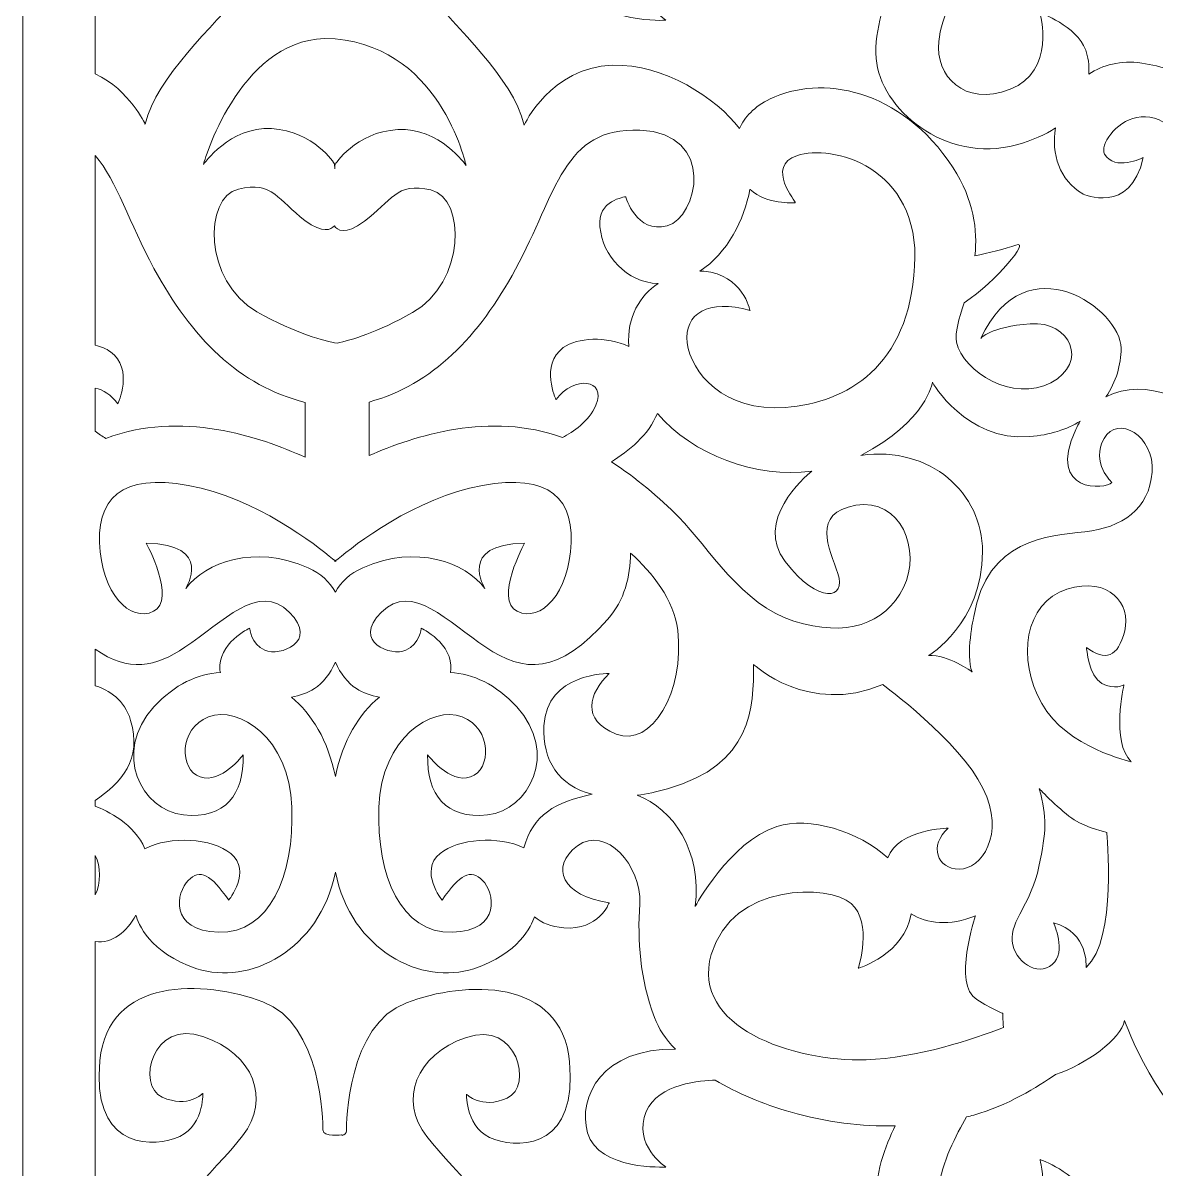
# Model space of a CAD drawing. Header units: centimetres. Extents: x 11.9 to 35.9, y -12.9 to 10.3.
# Drawn here: x 11.898 to 16.064, y -1.46 to 2.754 of the extents above; entities that cross this region are included whole.
import ezdxf

# ---------------------------------------------------------------- set-up
doc = ezdxf.new("R2010")
doc.units = ezdxf.units.CM
doc.header["$MEASUREMENT"] = 0
doc.layers.add('layer 1', color=7, linetype='Continuous')

msp = doc.modelspace()

# ---------------------------------------------------------------- linework, layer by layer
at = {"layer": 'layer 1', "color": 242, "lineweight": 9}
for points, knots in [([(11.89757, 10.312), (11.89757, 10.312), (23.25708, 10.312), (23.25708, 10.312), (23.25708, 10.312), (23.25708, 10.312), (23.25708, -12.93846), (23.25708, -12.93846), (23.25708, -12.93846), (23.25708, -12.93846), (11.89757, -12.93846), (11.89757, -12.93846), (11.89757, -12.93846), (11.89757, -12.93846), (11.89757, 10.312), (11.89757, 10.312)], [0, 0, 0, 0, 0.2, 0.2, 0.2, 0.2, 0.4, 0.4, 0.4, 0.4, 0.6, 0.6, 0.6, 0.6, 1, 1, 1, 1]), ([(12.16329, 2.56744), (12.16329, 2.56744), (12.16329, 3.59279), (12.16329, 3.59279), (12.16329, 3.59279), (12.22733, 3.58434), (12.27875, 3.62897), (12.31296, 3.68947), (12.31296, 3.68947), (12.32061, 3.66205), (12.36172, 3.55054), (12.53703, 3.49312), (12.53703, 3.49312), (12.72886, 3.43034), (12.98832, 3.55947), (13.0463, 3.84841), (13.0463, 3.84841), (13.10427, 3.55947), (13.36379, 3.43034), (13.55556, 3.49312), (13.55556, 3.49312), (13.72142, 3.54745), (13.76724, 3.65015), (13.77815, 3.68432), (13.77815, 3.68432), (13.80425, 3.66092), (13.84024, 3.64715), (13.88634, 3.64337), (13.88634, 3.64337), (14.01539, 3.6327), (14.05288, 3.7355), (14.05288, 3.7355), (14.05288, 3.7355), (13.88214, 3.76029), (13.83222, 3.86659), (13.9363, 3.94455), (13.9363, 3.94455), (14.0404, 4.02247), (14.1736, 3.87013), (14.16532, 3.73193), (14.16532, 3.73193), (14.15696, 3.59376), (14.16532, 3.45912), (14.21938, 3.3138), (14.21938, 3.3138), (14.23445, 3.27344), (14.26079, 3.23414), (14.29627, 3.19691), (14.29627, 3.19691), (14.02983, 3.20156), (13.93528, 3.02364), (13.97368, 2.88965), (13.97368, 2.88965), (14.01361, 2.75035), (14.26113, 2.76393), (14.26113, 2.76393), (14.26113, 2.76393), (14.26113, 2.76393), (14.13739, 2.84551), (14.18932, 2.96782), (14.18932, 2.96782), (14.23325, 3.07134), (14.3942, 3.08242), (14.44281, 3.08336), (14.44281, 3.08336), (14.5221, 3.03621), (14.61657, 2.99614), (14.71897, 2.96661), (14.71897, 2.96661), (14.8513, 2.9284), (14.98257, 2.91298), (15.10471, 2.915), (15.10471, 2.915), (15.06936, 2.84433), (15.02631, 2.73311), (15.03487, 2.62282), (15.03487, 2.62282), (15.04891, 2.44037), (15.2859, 2.23396), (15.55099, 2.30596), (15.55099, 2.30596), (15.60985, 2.32194), (15.65675, 2.34347), (15.69374, 2.36831), (15.69374, 2.36831), (15.67822, 2.27337), (15.70848, 2.17535), (15.79395, 2.12566), (15.79395, 2.12566), (15.79395, 2.12566), (15.97046, 2.04414), (16.01588, 2.25875), (16.01588, 2.25875), (16.01588, 2.25875), (15.90997, 2.20727), (15.87465, 2.27163), (15.87465, 2.27163), (15.83933, 2.33602), (16.09659, 2.61938), (16.26304, 2.1171), (16.26304, 2.1171), (16.26304, 2.1171), (16.32358, 1.71357), (16.44967, 1.59766), (16.44967, 1.59766), (16.57581, 1.48173), (16.65144, 1.35721), (16.58083, 1.22842), (16.58083, 1.22842), (16.51427, 1.10698), (16.41627, 1.05049), (16.26577, 1.06961), (16.26577, 1.06961), (16.2772, 1.11654), (16.27985, 1.16525), (16.26771, 1.21281), (16.26771, 1.21281), (16.22664, 1.37423), (16.0224, 1.4539), (15.87908, 1.37907), (15.87908, 1.37907), (15.91715, 1.43396), (15.93502, 1.49766), (15.93502, 1.55785), (15.93502, 1.55785), (15.93502, 1.70127), (15.58484, 1.95148), (15.41966, 1.59441), (15.41966, 1.59441), (15.41966, 1.59441), (15.45271, 1.63656), (15.60134, 1.64784), (15.60134, 1.64784), (15.75004, 1.65908), (15.81611, 1.50446), (15.67734, 1.43135), (15.67734, 1.43135), (15.53857, 1.35823), (15.35357, 1.47069), (15.33047, 1.58036), (15.33047, 1.58036), (15.32294, 1.61609), (15.33922, 1.66529), (15.35803, 1.72553), (15.35803, 1.72553), (15.47866, 1.80479), (15.60326, 1.95818), (15.54853, 1.93743), (15.54853, 1.93743), (15.51208, 1.92365), (15.4445, 1.90775), (15.39776, 1.89751), (15.39776, 1.89751), (15.40778, 1.99292), (15.39451, 2.10236), (15.31726, 2.22138), (15.31726, 2.22138), (15.12565, 2.51664), (14.82771, 2.56365), (14.6448, 2.47474), (14.6448, 2.47474), (14.58593, 2.44611), (14.5506, 2.40714), (14.53181, 2.36558), (14.53181, 2.36558), (14.4483, 2.47766), (14.254, 2.60409), (14.06536, 2.59826), (14.06536, 2.59826), (13.83637, 2.59115), (13.74061, 2.37857), (13.74061, 2.37857), (13.74061, 2.37857), (13.69901, 2.55571), (13.48669, 2.73642), (13.38258, 2.87108), (13.38258, 2.87108), (13.27849, 3.00571), (13.34094, 3.17226), (13.52832, 3.23609), (13.52832, 3.23609), (13.71566, 3.29985), (13.77396, 3.05536), (13.6782, 3.01279), (13.6782, 3.01279), (13.58248, 2.97028), (13.52832, 3.027), (13.52832, 3.027), (13.52832, 3.027), (13.52832, 3.027), (13.52416, 2.89587), (13.63239, 2.86045), (13.63239, 2.86045), (13.74061, 2.82501), (13.9363, 2.83919), (13.90716, 3.14747), (13.90716, 3.14747), (13.878, 3.45575), (13.52416, 3.44508), (13.30763, 3.36359), (13.30763, 3.36359), (13.09114, 3.28211), (13.08698, 2.92066), (13.08698, 2.89235), (13.08698, 2.89235), (13.08698, 2.88357), (13.08017, 2.87852), (13.07079, 2.87572), (13.07079, 2.87572), (13.07079, 2.87572), (13.07146, 2.87803), (13.07146, 2.87803), (13.07146, 2.87803), (13.07146, 2.87803), (13.00067, 2.86737), (13.00067, 2.89575), (13.00067, 2.89575), (13.00067, 2.92406), (12.99652, 3.28549), (12.78003, 3.36699), (12.78003, 3.36699), (12.56356, 3.4485), (12.20966, 3.45916), (12.1805, 3.15087), (12.1805, 3.15087), (12.15136, 2.84259), (12.34703, 2.82842), (12.45529, 2.86387), (12.45529, 2.86387), (12.56356, 2.89928), (12.55936, 3.03037), (12.55936, 3.03037), (12.55936, 3.03037), (12.55936, 3.03037), (12.50525, 2.97368), (12.4095, 3.01621), (12.4095, 3.01621), (12.31376, 3.05873), (12.37206, 3.30322), (12.55936, 3.23943), (12.55936, 3.23943), (12.74673, 3.17567), (12.80916, 3.00913), (12.70509, 2.87448), (12.70509, 2.87448), (12.60102, 2.73979), (12.38867, 2.55912), (12.34703, 2.38194), (12.34703, 2.38194), (12.34703, 2.38194), (12.29133, 2.50561), (12.16329, 2.56744)], [0, 0, 0, 0, 0.015625, 0.015625, 0.015625, 0.015625, 0.03125, 0.03125, 0.03125, 0.03125, 0.046875, 0.046875, 0.046875, 0.046875, 0.0625, 0.0625, 0.0625, 0.0625, 0.078125, 0.078125, 0.078125, 0.078125, 0.09375, 0.09375, 0.09375, 0.09375, 0.109375, 0.109375, 0.109375, 0.109375, 0.125, 0.125, 0.125, 0.125, 0.140625, 0.140625, 0.140625, 0.140625, 0.15625, 0.15625, 0.15625, 0.15625, 0.171875, 0.171875, 0.171875, 0.171875, 0.1875, 0.1875, 0.1875, 0.1875, 0.203125, 0.203125, 0.203125, 0.203125, 0.21875, 0.21875, 0.21875, 0.21875, 0.234375, 0.234375, 0.234375, 0.234375, 0.25, 0.25, 0.25, 0.25, 0.265625, 0.265625, 0.265625, 0.265625, 0.28125, 0.28125, 0.28125, 0.28125, 0.296875, 0.296875, 0.296875, 0.296875, 0.3125, 0.3125, 0.3125, 0.3125, 0.328125, 0.328125, 0.328125, 0.328125, 0.34375, 0.34375, 0.34375, 0.34375, 0.359375, 0.359375, 0.359375, 0.359375, 0.375, 0.375, 0.375, 0.375, 0.390625, 0.390625, 0.390625, 0.390625, 0.40625, 0.40625, 0.40625, 0.40625, 0.421875, 0.421875, 0.421875, 0.421875, 0.4375, 0.4375, 0.4375, 0.4375, 0.453125, 0.453125, 0.453125, 0.453125, 0.46875, 0.46875, 0.46875, 0.46875, 0.484375, 0.484375, 0.484375, 0.484375, 0.5, 0.5, 0.5, 0.5, 0.515625, 0.515625, 0.515625, 0.515625, 0.53125, 0.53125, 0.53125, 0.53125, 0.546875, 0.546875, 0.546875, 0.546875, 0.5625, 0.5625, 0.5625, 0.5625, 0.578125, 0.578125, 0.578125, 0.578125, 0.59375, 0.59375, 0.59375, 0.59375, 0.609375, 0.609375, 0.609375, 0.609375, 0.625, 0.625, 0.625, 0.625, 0.640625, 0.640625, 0.640625, 0.640625, 0.65625, 0.65625, 0.65625, 0.65625, 0.671875, 0.671875, 0.671875, 0.671875, 0.6875, 0.6875, 0.6875, 0.6875, 0.703125, 0.703125, 0.703125, 0.703125, 0.71875, 0.71875, 0.71875, 0.71875, 0.734375, 0.734375, 0.734375, 0.734375, 0.75, 0.75, 0.75, 0.75, 0.765625, 0.765625, 0.765625, 0.765625, 0.78125, 0.78125, 0.78125, 0.78125, 0.796875, 0.796875, 0.796875, 0.796875, 0.8125, 0.8125, 0.8125, 0.8125, 0.828125, 0.828125, 0.828125, 0.828125, 0.84375, 0.84375, 0.84375, 0.84375, 0.859375, 0.859375, 0.859375, 0.859375, 0.875, 0.875, 0.875, 0.875, 0.890625, 0.890625, 0.890625, 0.890625, 0.90625, 0.90625, 0.90625, 0.90625, 0.921875, 0.921875, 0.921875, 0.921875, 0.9375, 0.9375, 0.9375, 0.9375, 0.953125, 0.953125, 0.953125, 0.953125, 0.96875, 0.96875, 0.96875, 0.96875, 1, 1, 1, 1]), ([(17.07803, 2.56421), (17.0679, 2.56813), (17.0572, 2.57171), (17.04587, 2.57481), (17.04587, 2.57481), (16.7889, 2.64521), (16.46663, 2.47474), (16.35339, 2.30789), (16.35339, 2.30789), (16.35339, 2.30789), (16.31853, 2.5636), (16.01085, 2.60655), (16.01085, 2.60655), (15.93306, 2.61738), (15.86755, 2.59967), (15.8164, 2.56525), (15.8164, 2.56525), (15.81888, 2.59885), (15.81383, 2.62974), (15.80483, 2.65401), (15.80483, 2.65401), (15.77099, 2.74524), (15.63704, 2.7911), (15.63704, 2.7911), (15.63704, 2.7911), (15.63704, 2.7911), (15.69687, 2.57513), (15.52685, 2.50995), (15.52685, 2.50995), (15.35686, 2.44472), (15.25166, 2.56002), (15.26459, 2.68548), (15.26459, 2.68548), (15.27438, 2.78049), (15.33006, 2.88287), (15.36634, 2.94782), (15.36634, 2.94782), (15.37541, 2.95005), (15.38436, 2.95238), (15.39321, 2.95481), (15.39321, 2.95481), (15.51603, 2.9887), (15.63005, 3.05978), (15.69375, 3.10448), (15.69375, 3.10448), (15.80543, 3.14048), (15.93525, 3.23441), (15.94792, 3.30271), (15.94792, 3.30271), (15.94792, 3.30271), (16.07049, 2.94442), (16.29962, 2.83562), (16.29962, 2.83562), (16.40919, 2.78352), (16.53336, 2.8062), (16.64597, 2.87128), (16.64597, 2.87128), (16.64711, 2.83246), (16.66743, 2.7943), (16.71984, 2.76162), (16.71984, 2.76162), (16.71984, 2.76162), (16.65931, 2.89041), (16.77531, 2.94194), (16.77531, 2.94194), (16.89134, 2.99345), (17.15872, 2.92476), (17.17888, 2.80457), (17.17888, 2.80457), (17.19881, 2.68564), (17.08055, 2.56673), (17.07803, 2.56421)], [0, 0, 0, 0, 0.0526316, 0.0526316, 0.0526316, 0.0526316, 0.1052632, 0.1052632, 0.1052632, 0.1052632, 0.1578947, 0.1578947, 0.1578947, 0.1578947, 0.2105263, 0.2105263, 0.2105263, 0.2105263, 0.2631579, 0.2631579, 0.2631579, 0.2631579, 0.3157895, 0.3157895, 0.3157895, 0.3157895, 0.3684211, 0.3684211, 0.3684211, 0.3684211, 0.4210526, 0.4210526, 0.4210526, 0.4210526, 0.4736842, 0.4736842, 0.4736842, 0.4736842, 0.5263158, 0.5263158, 0.5263158, 0.5263158, 0.5789474, 0.5789474, 0.5789474, 0.5789474, 0.6315789, 0.6315789, 0.6315789, 0.6315789, 0.6842105, 0.6842105, 0.6842105, 0.6842105, 0.7368421, 0.7368421, 0.7368421, 0.7368421, 0.7894737, 0.7894737, 0.7894737, 0.7894737, 0.8421053, 0.8421053, 0.8421053, 0.8421053, 0.8947368, 0.8947368, 0.8947368, 0.8947368, 1, 1, 1, 1]), ([(13.04387, 2.21712), (13.04387, 2.21712), (13.04329, 2.23604), (13.04329, 2.23604), (13.04329, 2.23604), (13.04329, 2.23604), (12.96734, 2.35698), (12.81205, 2.36541), (12.81205, 2.36541), (12.6568, 2.37385), (12.56097, 2.23326), (12.56097, 2.23326), (12.56097, 2.23326), (12.56097, 2.23326), (12.68727, 2.68565), (13.00636, 2.69706), (13.00636, 2.69706), (13.00636, 2.69706), (13.00636, 2.6969), (13.00636, 2.6969), (13.00636, 2.6969), (13.43025, 2.69093), (13.52671, 2.22985), (13.52671, 2.22985), (13.52671, 2.22985), (13.52671, 2.22985), (13.43094, 2.3704), (13.27562, 2.362), (13.27562, 2.362), (13.12035, 2.35355), (13.04436, 2.23264), (13.04436, 2.23264), (13.04436, 2.23264), (13.04436, 2.23264), (13.04387, 2.21712), (13.04387, 2.21712)], [0, 0, 0, 0, 0.1, 0.1, 0.1, 0.1, 0.2, 0.2, 0.2, 0.2, 0.3, 0.3, 0.3, 0.3, 0.4, 0.4, 0.4, 0.4, 0.5, 0.5, 0.5, 0.5, 0.6, 0.6, 0.6, 0.6, 0.7, 0.7, 0.7, 0.7, 0.8, 0.8, 0.8, 0.8, 1, 1, 1, 1]), ([(14.23325, 1.79573), (14.16663, 1.75156), (14.11706, 1.67517), (14.12539, 1.56481), (14.12539, 1.56481), (14.04201, 1.60246), (13.93637, 1.59821), (13.88441, 1.56009), (13.88441, 1.56009), (13.79765, 1.49643), (13.85747, 1.36915), (13.85747, 1.36915), (13.85747, 1.36915), (13.92332, 1.45823), (14.04595, 1.44555), (14.00408, 1.34879), (14.00408, 1.34879), (13.97752, 1.2874), (13.91966, 1.24957), (13.88089, 1.23013), (13.88089, 1.23013), (13.61784, 1.32591), (13.33508, 1.23668), (13.17026, 1.16304), (13.17026, 1.16304), (13.17026, 1.16304), (13.17026, 1.36018), (13.17026, 1.36018), (13.17026, 1.36018), (13.4027, 1.42391), (13.57418, 1.60012), (13.70843, 1.84827), (13.70843, 1.84827), (13.86088, 2.13), (13.88269, 2.37094), (14.16571, 2.35981), (14.16571, 2.35981), (14.44885, 2.34867), (14.37912, 2.03735), (14.26589, 2.00766), (14.26589, 2.00766), (14.15271, 1.97805), (14.11349, 2.1152), (14.11349, 2.1152), (14.11349, 2.1152), (14.11349, 2.1152), (14.00676, 2.10167), (14.01915, 2.00436), (14.01915, 2.00436), (14.02839, 1.89792), (14.11584, 1.8003), (14.23325, 1.79573)], [0, 0, 0, 0, 0.0714286, 0.0714286, 0.0714286, 0.0714286, 0.1428571, 0.1428571, 0.1428571, 0.1428571, 0.2142857, 0.2142857, 0.2142857, 0.2142857, 0.2857143, 0.2857143, 0.2857143, 0.2857143, 0.3571429, 0.3571429, 0.3571429, 0.3571429, 0.4285714, 0.4285714, 0.4285714, 0.4285714, 0.5, 0.5, 0.5, 0.5, 0.5714286, 0.5714286, 0.5714286, 0.5714286, 0.6428571, 0.6428571, 0.6428571, 0.6428571, 0.7142857, 0.7142857, 0.7142857, 0.7142857, 0.7857143, 0.7857143, 0.7857143, 0.7857143, 0.8571429, 0.8571429, 0.8571429, 0.8571429, 1, 1, 1, 1]), ([(14.57054, 2.14132), (14.57062, 2.14128), (14.57071, 2.1412), (14.57075, 2.14109), (14.57075, 2.14109), (14.6361, 2.08551), (14.72755, 2.09296), (14.73624, 2.09296), (14.73624, 2.09296), (14.74495, 2.09296), (14.62305, 2.22639), (14.74495, 2.26713), (14.74495, 2.26713), (14.86688, 2.30789), (15.19786, 2.23009), (15.17612, 1.85943), (15.17612, 1.85943), (15.15434, 1.48876), (14.92788, 1.35902), (14.70141, 1.34051), (14.70141, 1.34051), (14.47494, 1.32193), (14.35301, 1.47024), (14.33996, 1.57772), (14.33996, 1.57772), (14.32691, 1.68519), (14.41832, 1.74081), (14.57075, 1.69635), (14.57075, 1.69635), (14.57075, 1.69635), (14.54464, 1.82974), (14.40091, 1.84088), (14.40091, 1.84088), (14.39627, 1.84125), (14.39156, 1.84145), (14.38675, 1.8415), (14.38675, 1.8415), (14.4878, 1.9072), (14.54938, 2.03115), (14.57054, 2.14132)], [0, 0, 0, 0, 0.0909091, 0.0909091, 0.0909091, 0.0909091, 0.1818182, 0.1818182, 0.1818182, 0.1818182, 0.2727273, 0.2727273, 0.2727273, 0.2727273, 0.3636364, 0.3636364, 0.3636364, 0.3636364, 0.4545455, 0.4545455, 0.4545455, 0.4545455, 0.5454545, 0.5454545, 0.5454545, 0.5454545, 0.6363636, 0.6363636, 0.6363636, 0.6363636, 0.7272727, 0.7272727, 0.7272727, 0.7272727, 0.8181818, 0.8181818, 0.8181818, 0.8181818, 1, 1, 1, 1]), ([(12.16329, 1.25354), (12.16329, 1.25354), (12.16329, 1.41173), (12.16329, 1.41173), (12.16329, 1.41173), (12.1915, 1.40531), (12.22274, 1.3864), (12.24655, 1.35415), (12.24655, 1.35415), (12.24655, 1.35415), (12.30636, 1.48144), (12.21961, 1.54504), (12.21961, 1.54504), (12.20468, 1.55602), (12.1853, 1.56422), (12.16329, 1.56941), (12.16329, 1.56941), (12.16329, 1.56941), (12.16329, 2.26669), (12.16329, 2.26669), (12.16329, 2.26669), (12.24407, 2.17246), (12.28852, 2.01933), (12.37922, 1.85172), (12.37922, 1.85172), (12.51691, 1.59724), (12.69369, 1.41842), (12.93523, 1.35887), (12.93523, 1.35887), (12.93523, 1.35887), (12.93523, 1.15719), (12.93523, 1.15719), (12.93523, 1.15719), (12.77065, 1.23272), (12.47483, 1.33078), (12.20217, 1.22664), (12.20217, 1.22664), (12.18966, 1.23398), (12.17633, 1.24292), (12.16329, 1.25354)], [0, 0, 0, 0, 0.0909091, 0.0909091, 0.0909091, 0.0909091, 0.1818182, 0.1818182, 0.1818182, 0.1818182, 0.2727273, 0.2727273, 0.2727273, 0.2727273, 0.3636364, 0.3636364, 0.3636364, 0.3636364, 0.4545455, 0.4545455, 0.4545455, 0.4545455, 0.5454545, 0.5454545, 0.5454545, 0.5454545, 0.6363636, 0.6363636, 0.6363636, 0.6363636, 0.7272727, 0.7272727, 0.7272727, 0.7272727, 0.8181818, 0.8181818, 0.8181818, 0.8181818, 1, 1, 1, 1]), ([(13.05267, 1.57682), (13.00849, 1.58438), (12.90377, 1.60967), (12.7581, 1.6923), (12.7581, 1.6923), (12.56212, 1.80354), (12.56097, 2.11233), (12.68981, 2.14324), (12.68981, 2.14324), (12.81863, 2.17417), (12.83517, 2.10113), (12.93433, 2.028), (12.93433, 2.028), (13.00158, 1.97835), (13.03078, 1.99354), (13.0426, 2.0084), (13.0426, 2.0084), (13.05256, 1.99287), (13.0809, 1.97112), (13.1534, 2.02461), (13.1534, 2.02461), (13.2525, 2.09771), (13.26902, 2.1708), (13.39786, 2.13986), (13.39786, 2.13986), (13.52671, 2.10895), (13.52554, 1.80011), (13.32957, 1.68891), (13.32957, 1.68891), (13.20075, 1.61585), (13.10393, 1.58763), (13.05267, 1.57682)], [0, 0, 0, 0, 0.1111111, 0.1111111, 0.1111111, 0.1111111, 0.2222222, 0.2222222, 0.2222222, 0.2222222, 0.3333333, 0.3333333, 0.3333333, 0.3333333, 0.4444444, 0.4444444, 0.4444444, 0.4444444, 0.5555556, 0.5555556, 0.5555556, 0.5555556, 0.6666667, 0.6666667, 0.6666667, 0.6666667, 0.7777778, 0.7777778, 0.7777778, 0.7777778, 1, 1, 1, 1]), ([(15.78477, 1.29011), (15.77872, 1.28034), (15.77316, 1.26991), (15.76817, 1.25886), (15.76817, 1.25886), (15.65991, 1.02148), (15.88054, 1.0392), (15.90137, 1.06398), (15.90137, 1.06398), (15.90137, 1.06398), (15.82198, 1.1383), (15.8724, 1.22627), (15.8724, 1.22627), (15.92284, 1.31429), (16.05905, 1.23702), (16.04895, 1.10179), (16.04895, 1.10179), (16.03888, 0.96656), (15.93798, 0.89787), (15.80179, 0.88286), (15.80179, 0.88286), (15.6656, 0.86782), (15.44341, 0.85848), (15.39348, 0.57148), (15.39348, 0.57148), (15.39348, 0.57148), (15.36182, 0.43048), (15.38735, 0.36791), (15.38735, 0.36791), (15.38735, 0.36791), (15.29787, 0.4332), (15.22751, 0.42773), (15.22751, 0.42773), (15.22751, 0.42773), (15.42576, 0.54654), (15.42576, 0.80962), (15.42576, 0.80962), (15.42576, 1.02508), (15.23478, 1.19999), (14.97851, 1.16421), (14.97851, 1.16421), (15.22148, 1.29027), (15.24145, 1.43314), (15.24145, 1.43314), (15.24145, 1.43314), (15.24145, 1.43314), (15.3634, 1.21449), (15.59855, 1.23304), (15.59855, 1.23304), (15.67405, 1.23895), (15.73576, 1.2598), (15.78477, 1.29011)], [0, 0, 0, 0, 0.0714286, 0.0714286, 0.0714286, 0.0714286, 0.1428571, 0.1428571, 0.1428571, 0.1428571, 0.2142857, 0.2142857, 0.2142857, 0.2142857, 0.2857143, 0.2857143, 0.2857143, 0.2857143, 0.3571429, 0.3571429, 0.3571429, 0.3571429, 0.4285714, 0.4285714, 0.4285714, 0.4285714, 0.5, 0.5, 0.5, 0.5, 0.5714286, 0.5714286, 0.5714286, 0.5714286, 0.6428571, 0.6428571, 0.6428571, 0.6428571, 0.7142857, 0.7142857, 0.7142857, 0.7142857, 0.7857143, 0.7857143, 0.7857143, 0.7857143, 0.8571429, 0.8571429, 0.8571429, 0.8571429, 1, 1, 1, 1]), ([(14.23009, 1.31851), (14.36027, 1.16535), (14.59309, 1.07922), (14.7977, 1.10557), (14.7977, 1.10557), (14.77159, 1.08414), (14.58535, 0.92305), (14.69995, 0.77344), (14.69995, 0.77344), (14.82305, 0.61284), (14.92702, 0.63611), (14.89418, 0.72925), (14.89418, 0.72925), (14.86133, 0.82235), (14.79571, 0.95271), (14.95986, 0.98062), (14.95986, 0.98062), (15.12395, 1.00856), (15.20324, 0.81537), (15.13484, 0.67801), (15.13484, 0.67801), (15.0665, 0.54065), (14.92351, 0.4954), (14.73189, 0.55469), (14.73189, 0.55469), (14.5403, 0.614), (14.41832, 0.82528), (14.30948, 0.93646), (14.30948, 0.93646), (14.23731, 1.01015), (14.14989, 1.08217), (14.06108, 1.14073), (14.06108, 1.14073), (14.12346, 1.17839), (14.19915, 1.23965), (14.23009, 1.31851)], [0, 0, 0, 0, 0.1, 0.1, 0.1, 0.1, 0.2, 0.2, 0.2, 0.2, 0.3, 0.3, 0.3, 0.3, 0.4, 0.4, 0.4, 0.4, 0.5, 0.5, 0.5, 0.5, 0.6, 0.6, 0.6, 0.6, 0.7, 0.7, 0.7, 0.7, 0.8, 0.8, 0.8, 0.8, 1, 1, 1, 1]), ([(13.0463, 0.66065), (13.06702, 0.69822), (13.09958, 0.73017), (13.14679, 0.7509), (13.14679, 0.7509), (13.34498, 0.83809), (13.52341, 0.7706), (13.59608, 0.67499), (13.59608, 0.67499), (13.59608, 0.67499), (13.49365, 0.83809), (13.74143, 0.84087), (13.74143, 0.84087), (13.74143, 0.84087), (13.6291, 0.63285), (13.71502, 0.59068), (13.71502, 0.59068), (13.80087, 0.54849), (13.90661, 0.65533), (13.91322, 0.84368), (13.91322, 0.84368), (13.91985, 1.03208), (13.80087, 1.10516), (13.53991, 1.04329), (13.53991, 1.04329), (13.29907, 0.98622), (13.08074, 0.80464), (13.04847, 0.77696), (13.04847, 0.77696), (13.04847, 0.77696), (13.04823, 0.77344), (13.04823, 0.77344), (13.04823, 0.77344), (13.04823, 0.77344), (13.04756, 0.77402), (13.0463, 0.77512), (13.0463, 0.77512), (13.04503, 0.77402), (13.04436, 0.77344), (13.04436, 0.77344), (13.04436, 0.77344), (13.04436, 0.77344), (13.04419, 0.77696), (13.04419, 0.77696), (13.04419, 0.77696), (13.01202, 0.80457), (12.79365, 0.98619), (12.55273, 1.04329), (12.55273, 1.04329), (12.29175, 1.10516), (12.17281, 1.03208), (12.1794, 0.84368), (12.1794, 0.84368), (12.18603, 0.65533), (12.29175, 0.54849), (12.37765, 0.59068), (12.37765, 0.59068), (12.46352, 0.63285), (12.35119, 0.84087), (12.35119, 0.84087), (12.35119, 0.84087), (12.59898, 0.83809), (12.49653, 0.67499), (12.49653, 0.67499), (12.49653, 0.67499), (12.56923, 0.7706), (12.74764, 0.83809), (12.94585, 0.7509), (12.94585, 0.7509), (12.99304, 0.73017), (13.02561, 0.69822), (13.0463, 0.66065)], [0, 0, 0, 0, 0.0526316, 0.0526316, 0.0526316, 0.0526316, 0.1052632, 0.1052632, 0.1052632, 0.1052632, 0.1578947, 0.1578947, 0.1578947, 0.1578947, 0.2105263, 0.2105263, 0.2105263, 0.2105263, 0.2631579, 0.2631579, 0.2631579, 0.2631579, 0.3157895, 0.3157895, 0.3157895, 0.3157895, 0.3684211, 0.3684211, 0.3684211, 0.3684211, 0.4210526, 0.4210526, 0.4210526, 0.4210526, 0.4736842, 0.4736842, 0.4736842, 0.4736842, 0.5263158, 0.5263158, 0.5263158, 0.5263158, 0.5789474, 0.5789474, 0.5789474, 0.5789474, 0.6315789, 0.6315789, 0.6315789, 0.6315789, 0.6842105, 0.6842105, 0.6842105, 0.6842105, 0.7368421, 0.7368421, 0.7368421, 0.7368421, 0.7894737, 0.7894737, 0.7894737, 0.7894737, 0.8421053, 0.8421053, 0.8421053, 0.8421053, 0.8947368, 0.8947368, 0.8947368, 0.8947368, 1, 1, 1, 1]), ([(14.13191, 0.80443), (14.21074, 0.73274), (14.29214, 0.63343), (14.3051, 0.52135), (14.3051, 0.52135), (14.33124, 0.29526), (14.2093, 0.0877), (14.07864, 0.13957), (14.07864, 0.13957), (13.94798, 0.19146), (13.97849, 0.28784), (14.05251, 0.36201), (14.05251, 0.36201), (14.05251, 0.36201), (13.82171, 0.36568), (13.81298, 0.16925), (13.81298, 0.16925), (13.80743, 0.04384), (13.86622, -0.05191), (13.99094, -0.0817), (13.99094, -0.0817), (13.85608, -0.10952), (13.7707, -0.15956), (13.73966, -0.27875), (13.73966, -0.27875), (13.64613, -0.23368), (13.49792, -0.24477), (13.431, -0.29988), (13.431, -0.29988), (13.35286, -0.36433), (13.43857, -0.47161), (13.43857, -0.47161), (13.43857, -0.47161), (13.50416, -0.37504), (13.54448, -0.35574), (13.58738, -0.39862), (13.58738, -0.39862), (13.63025, -0.44155), (13.66063, -0.58381), (13.4752, -0.58906), (13.4752, -0.58906), (13.28978, -0.59435), (13.19707, -0.38391), (13.20632, -0.12881), (13.20632, -0.12881), (13.2156, 0.12638), (13.40105, 0.24474), (13.51231, 0.20263), (13.51231, 0.20263), (13.62357, 0.16054), (13.62049, 0.008), (13.54322, -0.01834), (13.54322, -0.01834), (13.46594, -0.0446), (13.38561, 0.06325), (13.38561, 0.06325), (13.38561, 0.06325), (13.38251, -0.08405), (13.45049, -0.17349), (13.60504, -0.15768), (13.60504, -0.15768), (13.75954, -0.14193), (13.8677, 0.07114), (13.71321, 0.23947), (13.71321, 0.23947), (13.63632, 0.32322), (13.55179, 0.36072), (13.46909, 0.36563), (13.46909, 0.36563), (13.46974, 0.36845), (13.47025, 0.37124), (13.47054, 0.37414), (13.47054, 0.37414), (13.48046, 0.47258), (13.36152, 0.52875), (13.36152, 0.52875), (13.36152, 0.52875), (13.36152, 0.52875), (13.35822, 0.46973), (13.30536, 0.44727), (13.30536, 0.44727), (13.2525, 0.42475), (13.10383, 0.47537), (13.21616, 0.58785), (13.21616, 0.58785), (13.3285, 0.70029), (13.46021, 0.55098), (13.59959, 0.45832), (13.59959, 0.45832), (13.73894, 0.36568), (13.86522, 0.35454), (14.04816, 0.56211), (14.04816, 0.56211), (14.10963, 0.63192), (14.1308, 0.71924), (14.13191, 0.80443)], [0, 0, 0, 0, 0.04, 0.04, 0.04, 0.04, 0.08, 0.08, 0.08, 0.08, 0.12, 0.12, 0.12, 0.12, 0.16, 0.16, 0.16, 0.16, 0.2, 0.2, 0.2, 0.2, 0.24, 0.24, 0.24, 0.24, 0.28, 0.28, 0.28, 0.28, 0.32, 0.32, 0.32, 0.32, 0.36, 0.36, 0.36, 0.36, 0.4, 0.4, 0.4, 0.4, 0.44, 0.44, 0.44, 0.44, 0.48, 0.48, 0.48, 0.48, 0.52, 0.52, 0.52, 0.52, 0.56, 0.56, 0.56, 0.56, 0.6, 0.6, 0.6, 0.6, 0.64, 0.64, 0.64, 0.64, 0.68, 0.68, 0.68, 0.68, 0.72, 0.72, 0.72, 0.72, 0.76, 0.76, 0.76, 0.76, 0.8, 0.8, 0.8, 0.8, 0.84, 0.84, 0.84, 0.84, 0.88, 0.88, 0.88, 0.88, 0.92, 0.92, 0.92, 0.92, 1, 1, 1, 1]), ([(15.94523, 0.32035), (15.94523, 0.32035), (15.89739, 0.10904), (15.97219, 0.03775), (15.97219, 0.03775), (15.97219, 0.03775), (15.73588, 0.08869), (15.64317, 0.25162), (15.64317, 0.25162), (15.55039, 0.41455), (15.58034, 0.62328), (15.73588, 0.67169), (15.73588, 0.67169), (15.89139, 0.72001), (15.97219, 0.6182), (15.94825, 0.51891), (15.94825, 0.51891), (15.9243, 0.4196), (15.87643, 0.40693), (15.80761, 0.45783), (15.80761, 0.45783), (15.80761, 0.45783), (15.81663, 0.35092), (15.86446, 0.32544), (15.86446, 0.32544), (15.91233, 0.3), (15.94523, 0.32035), (15.94523, 0.32035)], [0, 0, 0, 0, 0.125, 0.125, 0.125, 0.125, 0.25, 0.25, 0.25, 0.25, 0.375, 0.375, 0.375, 0.375, 0.5, 0.5, 0.5, 0.5, 0.625, 0.625, 0.625, 0.625, 0.75, 0.75, 0.75, 0.75, 1, 1, 1, 1]), ([(12.16329, -0.12543), (12.16329, -0.12543), (12.16329, -0.10489), (12.16329, -0.10489), (12.16329, -0.10489), (12.25832, -0.04074), (12.33709, 0.04644), (12.29365, 0.18968), (12.29365, 0.18968), (12.27068, 0.26544), (12.21438, 0.30077), (12.16329, 0.31711), (12.16329, 0.31711), (12.16329, 0.31711), (12.16329, 0.45148), (12.16329, 0.45148), (12.16329, 0.45148), (12.28657, 0.36414), (12.38597, 0.38713), (12.49305, 0.45832), (12.49305, 0.45832), (12.63243, 0.55098), (12.76416, 0.70029), (12.87645, 0.58785), (12.87645, 0.58785), (12.9888, 0.47537), (12.8401, 0.42475), (12.78726, 0.44727), (12.78726, 0.44727), (12.73444, 0.46973), (12.73112, 0.52875), (12.73112, 0.52875), (12.73112, 0.52875), (12.73112, 0.52875), (12.61219, 0.47258), (12.62209, 0.37414), (12.62209, 0.37414), (12.62239, 0.37124), (12.62287, 0.36845), (12.62352, 0.36563), (12.62352, 0.36563), (12.54088, 0.36072), (12.45631, 0.32322), (12.37944, 0.23947), (12.37944, 0.23947), (12.22494, 0.07114), (12.33307, -0.14193), (12.48762, -0.15768), (12.48762, -0.15768), (12.64214, -0.17349), (12.71011, -0.08405), (12.70702, 0.06325), (12.70702, 0.06325), (12.70702, 0.06325), (12.62669, -0.0446), (12.54942, -0.01834), (12.54942, -0.01834), (12.47216, 0.008), (12.46906, 0.16054), (12.58034, 0.20263), (12.58034, 0.20263), (12.69159, 0.24474), (12.87701, 0.12638), (12.88629, -0.12881), (12.88629, -0.12881), (12.89556, -0.38391), (12.80285, -0.59435), (12.61739, -0.58906), (12.61739, -0.58906), (12.43196, -0.58381), (12.46238, -0.44155), (12.50527, -0.39862), (12.50527, -0.39862), (12.5481, -0.35574), (12.58846, -0.37504), (12.65407, -0.47161), (12.65407, -0.47161), (12.65407, -0.47161), (12.73982, -0.36433), (12.66162, -0.29988), (12.66162, -0.29988), (12.59308, -0.24343), (12.43913, -0.23317), (12.34617, -0.28222), (12.34617, -0.28222), (12.30892, -0.19163), (12.20693, -0.14273), (12.16329, -0.12543)], [0, 0, 0, 0, 0.0434783, 0.0434783, 0.0434783, 0.0434783, 0.0869565, 0.0869565, 0.0869565, 0.0869565, 0.1304348, 0.1304348, 0.1304348, 0.1304348, 0.173913, 0.173913, 0.173913, 0.173913, 0.2173913, 0.2173913, 0.2173913, 0.2173913, 0.2608696, 0.2608696, 0.2608696, 0.2608696, 0.3043478, 0.3043478, 0.3043478, 0.3043478, 0.3478261, 0.3478261, 0.3478261, 0.3478261, 0.3913043, 0.3913043, 0.3913043, 0.3913043, 0.4347826, 0.4347826, 0.4347826, 0.4347826, 0.4782609, 0.4782609, 0.4782609, 0.4782609, 0.5217391, 0.5217391, 0.5217391, 0.5217391, 0.5652174, 0.5652174, 0.5652174, 0.5652174, 0.6086957, 0.6086957, 0.6086957, 0.6086957, 0.6521739, 0.6521739, 0.6521739, 0.6521739, 0.6956522, 0.6956522, 0.6956522, 0.6956522, 0.7391304, 0.7391304, 0.7391304, 0.7391304, 0.7826087, 0.7826087, 0.7826087, 0.7826087, 0.826087, 0.826087, 0.826087, 0.826087, 0.8695652, 0.8695652, 0.8695652, 0.8695652, 0.9130435, 0.9130435, 0.9130435, 0.9130435, 1, 1, 1, 1]), ([(13.0463, -0.01691), (13.07347, 0.11611), (13.13295, 0.21364), (13.20816, 0.27521), (13.20816, 0.27521), (13.17723, 0.28093), (13.14811, 0.2912), (13.12366, 0.30667), (13.12366, 0.30667), (13.09246, 0.32639), (13.06538, 0.36147), (13.0463, 0.40383), (13.0463, 0.40383), (13.02724, 0.36147), (13.00016, 0.32639), (12.96898, 0.30667), (12.96898, 0.30667), (12.94453, 0.2912), (12.91539, 0.28093), (12.88449, 0.27521), (12.88449, 0.27521), (12.95966, 0.21364), (13.01912, 0.11611), (13.0463, -0.01691)], [0, 0, 0, 0, 0.1428571, 0.1428571, 0.1428571, 0.1428571, 0.2857143, 0.2857143, 0.2857143, 0.2857143, 0.4285714, 0.4285714, 0.4285714, 0.4285714, 0.5714286, 0.5714286, 0.5714286, 0.5714286, 0.7142857, 0.7142857, 0.7142857, 0.7142857, 1, 1, 1, 1]), ([(14.15617, -0.08584), (14.19051, -0.08114), (14.22746, -0.07334), (14.26704, -0.06208), (14.26704, -0.06208), (14.58062, 0.02686), (14.58383, 0.2397), (14.58383, 0.39534), (14.58383, 0.39534), (14.58383, 0.39534), (14.78416, 0.20628), (15.05856, 0.32118), (15.05856, 0.32118), (15.05856, 0.32118), (15.34265, 0.11372), (15.42702, -0.05933), (15.42702, -0.05933), (15.51144, -0.23236), (15.42152, -0.35749), (15.3401, -0.35749), (15.3401, -0.35749), (15.25872, -0.35749), (15.22759, -0.26984), (15.29939, -0.20674), (15.29939, -0.20674), (15.29939, -0.20674), (15.11688, -0.20852), (15.07759, -0.31593), (15.07759, -0.31593), (14.97054, -0.21789), (14.78862, -0.16219), (14.66902, -0.20096), (14.66902, -0.20096), (14.49417, -0.25769), (14.3693, -0.49505), (14.3693, -0.49505), (14.3693, -0.49505), (14.39492, -0.29023), (14.28709, -0.13384), (14.15617, -0.08584)], [0, 0, 0, 0, 0.0909091, 0.0909091, 0.0909091, 0.0909091, 0.1818182, 0.1818182, 0.1818182, 0.1818182, 0.2727273, 0.2727273, 0.2727273, 0.2727273, 0.3636364, 0.3636364, 0.3636364, 0.3636364, 0.4545455, 0.4545455, 0.4545455, 0.4545455, 0.5454545, 0.5454545, 0.5454545, 0.5454545, 0.6363636, 0.6363636, 0.6363636, 0.6363636, 0.7272727, 0.7272727, 0.7272727, 0.7272727, 0.8181818, 0.8181818, 0.8181818, 0.8181818, 1, 1, 1, 1]), ([(15.88225, -0.22229), (15.88225, -0.22229), (15.92213, -0.61647), (15.80635, -0.71842), (15.80635, -0.71842), (15.80635, -0.71842), (15.81722, -0.58864), (15.68695, -0.55513), (15.68695, -0.55513), (15.68695, -0.55513), (15.73613, -0.66187), (15.68204, -0.70789), (15.68204, -0.70789), (15.62798, -0.7539), (15.54192, -0.69745), (15.53455, -0.62211), (15.53455, -0.62211), (15.52715, -0.54682), (15.60582, -0.48193), (15.63285, -0.34803), (15.63285, -0.34803), (15.65995, -0.21413), (15.66409, -0.17096), (15.63419, -0.06147), (15.63419, -0.06147), (15.63419, -0.06147), (15.71494, -0.14548), (15.76279, -0.17603), (15.76279, -0.17603), (15.81064, -0.20659), (15.88225, -0.22229), (15.88225, -0.22229)], [0, 0, 0, 0, 0.1111111, 0.1111111, 0.1111111, 0.1111111, 0.2222222, 0.2222222, 0.2222222, 0.2222222, 0.3333333, 0.3333333, 0.3333333, 0.3333333, 0.4444444, 0.4444444, 0.4444444, 0.4444444, 0.5555556, 0.5555556, 0.5555556, 0.5555556, 0.6666667, 0.6666667, 0.6666667, 0.6666667, 0.7777778, 0.7777778, 0.7777778, 0.7777778, 1, 1, 1, 1]), ([(12.16329, -1.64438), (12.16329, -1.64438), (12.16329, -0.62358), (12.16329, -0.62358), (12.16329, -0.62358), (12.22733, -0.63203), (12.27875, -0.58741), (12.31296, -0.52691), (12.31296, -0.52691), (12.32061, -0.55433), (12.36172, -0.66583), (12.53703, -0.72325), (12.53703, -0.72325), (12.72886, -0.78603), (12.98832, -0.65691), (13.0463, -0.36796), (13.0463, -0.36796), (13.10427, -0.65691), (13.36379, -0.78603), (13.55556, -0.72325), (13.55556, -0.72325), (13.72142, -0.66893), (13.76724, -0.56623), (13.77815, -0.53205), (13.77815, -0.53205), (13.80425, -0.55546), (13.84024, -0.56922), (13.88634, -0.57301), (13.88634, -0.57301), (14.01539, -0.58368), (14.05288, -0.48088), (14.05288, -0.48088), (14.05288, -0.48088), (13.88214, -0.45609), (13.83222, -0.34978), (13.9363, -0.27183), (13.9363, -0.27183), (14.0404, -0.19391), (14.1736, -0.34625), (14.16532, -0.48445), (14.16532, -0.48445), (14.15696, -0.62261), (14.16532, -0.75726), (14.21938, -0.90257), (14.21938, -0.90257), (14.23445, -0.94294), (14.26079, -0.98224), (14.29627, -1.01946), (14.29627, -1.01946), (14.02983, -1.01481), (13.93528, -1.19273), (13.97368, -1.32672), (13.97368, -1.32672), (14.01361, -1.46603), (14.26113, -1.45244), (14.26113, -1.45244), (14.26113, -1.45244), (14.26113, -1.45244), (14.13739, -1.37086), (14.18932, -1.24856), (14.18932, -1.24856), (14.23325, -1.14504), (14.3942, -1.13395), (14.44281, -1.13302), (14.44281, -1.13302), (14.5221, -1.18018), (14.61657, -1.22024), (14.71897, -1.24977), (14.71897, -1.24977), (14.8513, -1.28797), (14.98257, -1.30339), (15.10471, -1.30138), (15.10471, -1.30138), (15.06936, -1.37205), (15.02631, -1.48327), (15.03487, -1.59355), (15.03487, -1.59355), (15.04067, -1.66884), (15.08446, -1.74814), (15.15247, -1.81033), (15.15247, -1.81033), (14.98029, -1.68007), (14.78077, -1.67103), (14.6448, -1.73712), (14.6448, -1.73712), (14.58593, -1.76575), (14.5506, -1.80472), (14.53181, -1.84628), (14.53181, -1.84628), (14.4483, -1.7342), (14.254, -1.60777), (14.06536, -1.6136), (14.06536, -1.6136), (13.83637, -1.62071), (13.74061, -1.8333), (13.74061, -1.8333), (13.74061, -1.8333), (13.69901, -1.65615), (13.48669, -1.47544), (13.38258, -1.34078), (13.38258, -1.34078), (13.27849, -1.20615), (13.34094, -1.0396), (13.52832, -0.97577), (13.52832, -0.97577), (13.71566, -0.91201), (13.77396, -1.1565), (13.6782, -1.19908), (13.6782, -1.19908), (13.58248, -1.24158), (13.52832, -1.18486), (13.52832, -1.18486), (13.52832, -1.18486), (13.52832, -1.18486), (13.52416, -1.31599), (13.63239, -1.35141), (13.63239, -1.35141), (13.74061, -1.38685), (13.9363, -1.37267), (13.90716, -1.06439), (13.90716, -1.06439), (13.878, -0.75611), (13.52416, -0.76678), (13.30763, -0.84827), (13.30763, -0.84827), (13.09114, -0.92975), (13.08698, -1.2912), (13.08698, -1.31952), (13.08698, -1.31952), (13.08698, -1.32829), (13.08017, -1.33334), (13.07079, -1.33614), (13.07079, -1.33614), (13.07079, -1.33614), (13.07146, -1.33384), (13.07146, -1.33384), (13.07146, -1.33384), (13.07146, -1.33384), (13.00067, -1.34449), (13.00067, -1.31611), (13.00067, -1.31611), (13.00067, -1.2878), (12.99652, -0.92637), (12.78003, -0.84487), (12.78003, -0.84487), (12.56356, -0.76337), (12.20966, -0.7527), (12.1805, -1.061), (12.1805, -1.061), (12.15136, -1.36927), (12.34703, -1.38344), (12.45529, -1.34799), (12.45529, -1.34799), (12.56356, -1.31258), (12.55936, -1.1815), (12.55936, -1.1815), (12.55936, -1.1815), (12.55936, -1.1815), (12.50525, -1.23818), (12.4095, -1.19565), (12.4095, -1.19565), (12.31376, -1.15314), (12.37206, -0.90864), (12.55936, -0.97244), (12.55936, -0.97244), (12.74673, -1.0362), (12.80916, -1.20273), (12.70509, -1.33738), (12.70509, -1.33738), (12.60102, -1.47207), (12.38867, -1.65274), (12.34703, -1.82992), (12.34703, -1.82992), (12.34703, -1.82992), (12.29133, -1.70622), (12.16329, -1.64438)], [0, 0, 0, 0, 0.0222222, 0.0222222, 0.0222222, 0.0222222, 0.0444444, 0.0444444, 0.0444444, 0.0444444, 0.0666667, 0.0666667, 0.0666667, 0.0666667, 0.0888889, 0.0888889, 0.0888889, 0.0888889, 0.1111111, 0.1111111, 0.1111111, 0.1111111, 0.1333333, 0.1333333, 0.1333333, 0.1333333, 0.1555556, 0.1555556, 0.1555556, 0.1555556, 0.1777778, 0.1777778, 0.1777778, 0.1777778, 0.2, 0.2, 0.2, 0.2, 0.2222222, 0.2222222, 0.2222222, 0.2222222, 0.2444444, 0.2444444, 0.2444444, 0.2444444, 0.2666667, 0.2666667, 0.2666667, 0.2666667, 0.2888889, 0.2888889, 0.2888889, 0.2888889, 0.3111111, 0.3111111, 0.3111111, 0.3111111, 0.3333333, 0.3333333, 0.3333333, 0.3333333, 0.3555556, 0.3555556, 0.3555556, 0.3555556, 0.3777778, 0.3777778, 0.3777778, 0.3777778, 0.4, 0.4, 0.4, 0.4, 0.4222222, 0.4222222, 0.4222222, 0.4222222, 0.4444444, 0.4444444, 0.4444444, 0.4444444, 0.4666667, 0.4666667, 0.4666667, 0.4666667, 0.4888889, 0.4888889, 0.4888889, 0.4888889, 0.5111111, 0.5111111, 0.5111111, 0.5111111, 0.5333333, 0.5333333, 0.5333333, 0.5333333, 0.5555556, 0.5555556, 0.5555556, 0.5555556, 0.5777778, 0.5777778, 0.5777778, 0.5777778, 0.6, 0.6, 0.6, 0.6, 0.6222222, 0.6222222, 0.6222222, 0.6222222, 0.6444444, 0.6444444, 0.6444444, 0.6444444, 0.6666667, 0.6666667, 0.6666667, 0.6666667, 0.6888889, 0.6888889, 0.6888889, 0.6888889, 0.7111111, 0.7111111, 0.7111111, 0.7111111, 0.7333333, 0.7333333, 0.7333333, 0.7333333, 0.7555556, 0.7555556, 0.7555556, 0.7555556, 0.7777778, 0.7777778, 0.7777778, 0.7777778, 0.8, 0.8, 0.8, 0.8, 0.8222222, 0.8222222, 0.8222222, 0.8222222, 0.8444444, 0.8444444, 0.8444444, 0.8444444, 0.8666667, 0.8666667, 0.8666667, 0.8666667, 0.8888889, 0.8888889, 0.8888889, 0.8888889, 0.9111111, 0.9111111, 0.9111111, 0.9111111, 0.9333333, 0.9333333, 0.9333333, 0.9333333, 0.9555556, 0.9555556, 0.9555556, 0.9555556, 1, 1, 1, 1]), ([(12.16329, -0.45177), (12.16329, -0.45177), (12.16329, -0.30674), (12.16329, -0.30674), (12.16329, -0.30674), (12.1845, -0.34596), (12.1841, -0.41099), (12.16329, -0.45177)], [0, 0, 0, 0, 0.3333333, 0.3333333, 0.3333333, 0.3333333, 1, 1, 1, 1]), ([(15.1627, -0.52115), (15.22125, -0.55747), (15.30382, -0.56863), (15.4, -0.52865), (15.4, -0.52865), (15.4, -0.52865), (15.31386, -0.78219), (15.40445, -0.83659), (15.40445, -0.83659), (15.49501, -0.89099), (15.50035, -0.88648), (15.50035, -0.88648), (15.50035, -0.88648), (15.50035, -0.88648), (15.49989, -0.90873), (15.50251, -0.93973), (15.50251, -0.93973), (15.39299, -0.98191), (15.18433, -1.05222), (14.99734, -1.05791), (14.99734, -1.05791), (14.72878, -1.06605), (14.35154, -0.93817), (14.42826, -0.67153), (14.42826, -0.67153), (14.50498, -0.40484), (14.86307, -0.41304), (14.94295, -0.48378), (14.94295, -0.48378), (15.02288, -0.55451), (14.96878, -0.72182), (14.96878, -0.72182), (14.96878, -0.72182), (14.96878, -0.72182), (15.14079, -0.66913), (15.1627, -0.52115)], [0, 0, 0, 0, 0.1, 0.1, 0.1, 0.1, 0.2, 0.2, 0.2, 0.2, 0.3, 0.3, 0.3, 0.3, 0.4, 0.4, 0.4, 0.4, 0.5, 0.5, 0.5, 0.5, 0.6, 0.6, 0.6, 0.6, 0.7, 0.7, 0.7, 0.7, 0.8, 0.8, 0.8, 0.8, 1, 1, 1, 1]), ([(15.81668, -1.6464), (15.81838, -1.61462), (15.81341, -1.58549), (15.80483, -1.56237), (15.80483, -1.56237), (15.77099, -1.47113), (15.63704, -1.42528), (15.63704, -1.42528), (15.63704, -1.42528), (15.63704, -1.42528), (15.69687, -1.64125), (15.52685, -1.70643), (15.52685, -1.70643), (15.35686, -1.77166), (15.25166, -1.65636), (15.26459, -1.53089), (15.26459, -1.53089), (15.27438, -1.43588), (15.33006, -1.33351), (15.36634, -1.26856), (15.36634, -1.26856), (15.37541, -1.26633), (15.38436, -1.264), (15.39321, -1.26156), (15.39321, -1.26156), (15.51603, -1.22767), (15.63005, -1.1566), (15.69375, -1.1119), (15.69375, -1.1119), (15.80543, -1.07589), (15.93525, -0.98197), (15.94792, -0.91366), (15.94792, -0.91366), (15.94792, -0.91366), (16.07049, -1.27195), (16.29962, -1.38076), (16.29962, -1.38076), (16.40919, -1.43285), (16.53336, -1.41018), (16.64597, -1.3451), (16.64597, -1.3451), (16.64711, -1.38391), (16.66743, -1.42208), (16.71984, -1.45476), (16.71984, -1.45476), (16.71984, -1.45476), (16.65931, -1.32596), (16.77531, -1.27444), (16.77531, -1.27444), (16.89134, -1.22293), (17.15872, -1.29162), (17.17888, -1.41181), (17.17888, -1.41181), (17.19706, -1.52027), (17.10031, -1.62868), (17.08121, -1.64885), (17.08121, -1.64885), (17.07015, -1.64443), (17.05839, -1.64049), (17.04587, -1.63705), (17.04587, -1.63705), (16.7889, -1.56665), (16.46663, -1.73712), (16.35339, -1.90398), (16.35339, -1.90398), (16.35339, -1.90398), (16.31853, -1.64826), (16.01085, -1.60532), (16.01085, -1.60532), (15.93321, -1.59449), (15.86781, -1.61211), (15.81668, -1.6464)], [0, 0, 0, 0, 0.0526316, 0.0526316, 0.0526316, 0.0526316, 0.1052632, 0.1052632, 0.1052632, 0.1052632, 0.1578947, 0.1578947, 0.1578947, 0.1578947, 0.2105263, 0.2105263, 0.2105263, 0.2105263, 0.2631579, 0.2631579, 0.2631579, 0.2631579, 0.3157895, 0.3157895, 0.3157895, 0.3157895, 0.3684211, 0.3684211, 0.3684211, 0.3684211, 0.4210526, 0.4210526, 0.4210526, 0.4210526, 0.4736842, 0.4736842, 0.4736842, 0.4736842, 0.5263158, 0.5263158, 0.5263158, 0.5263158, 0.5789474, 0.5789474, 0.5789474, 0.5789474, 0.6315789, 0.6315789, 0.6315789, 0.6315789, 0.6842105, 0.6842105, 0.6842105, 0.6842105, 0.7368421, 0.7368421, 0.7368421, 0.7368421, 0.7894737, 0.7894737, 0.7894737, 0.7894737, 0.8421053, 0.8421053, 0.8421053, 0.8421053, 0.8947368, 0.8947368, 0.8947368, 0.8947368, 1, 1, 1, 1])]:
    msp.add_open_spline(points, degree=3, knots=knots, dxfattribs=at)

doc.saveas('drawing.dxf')
